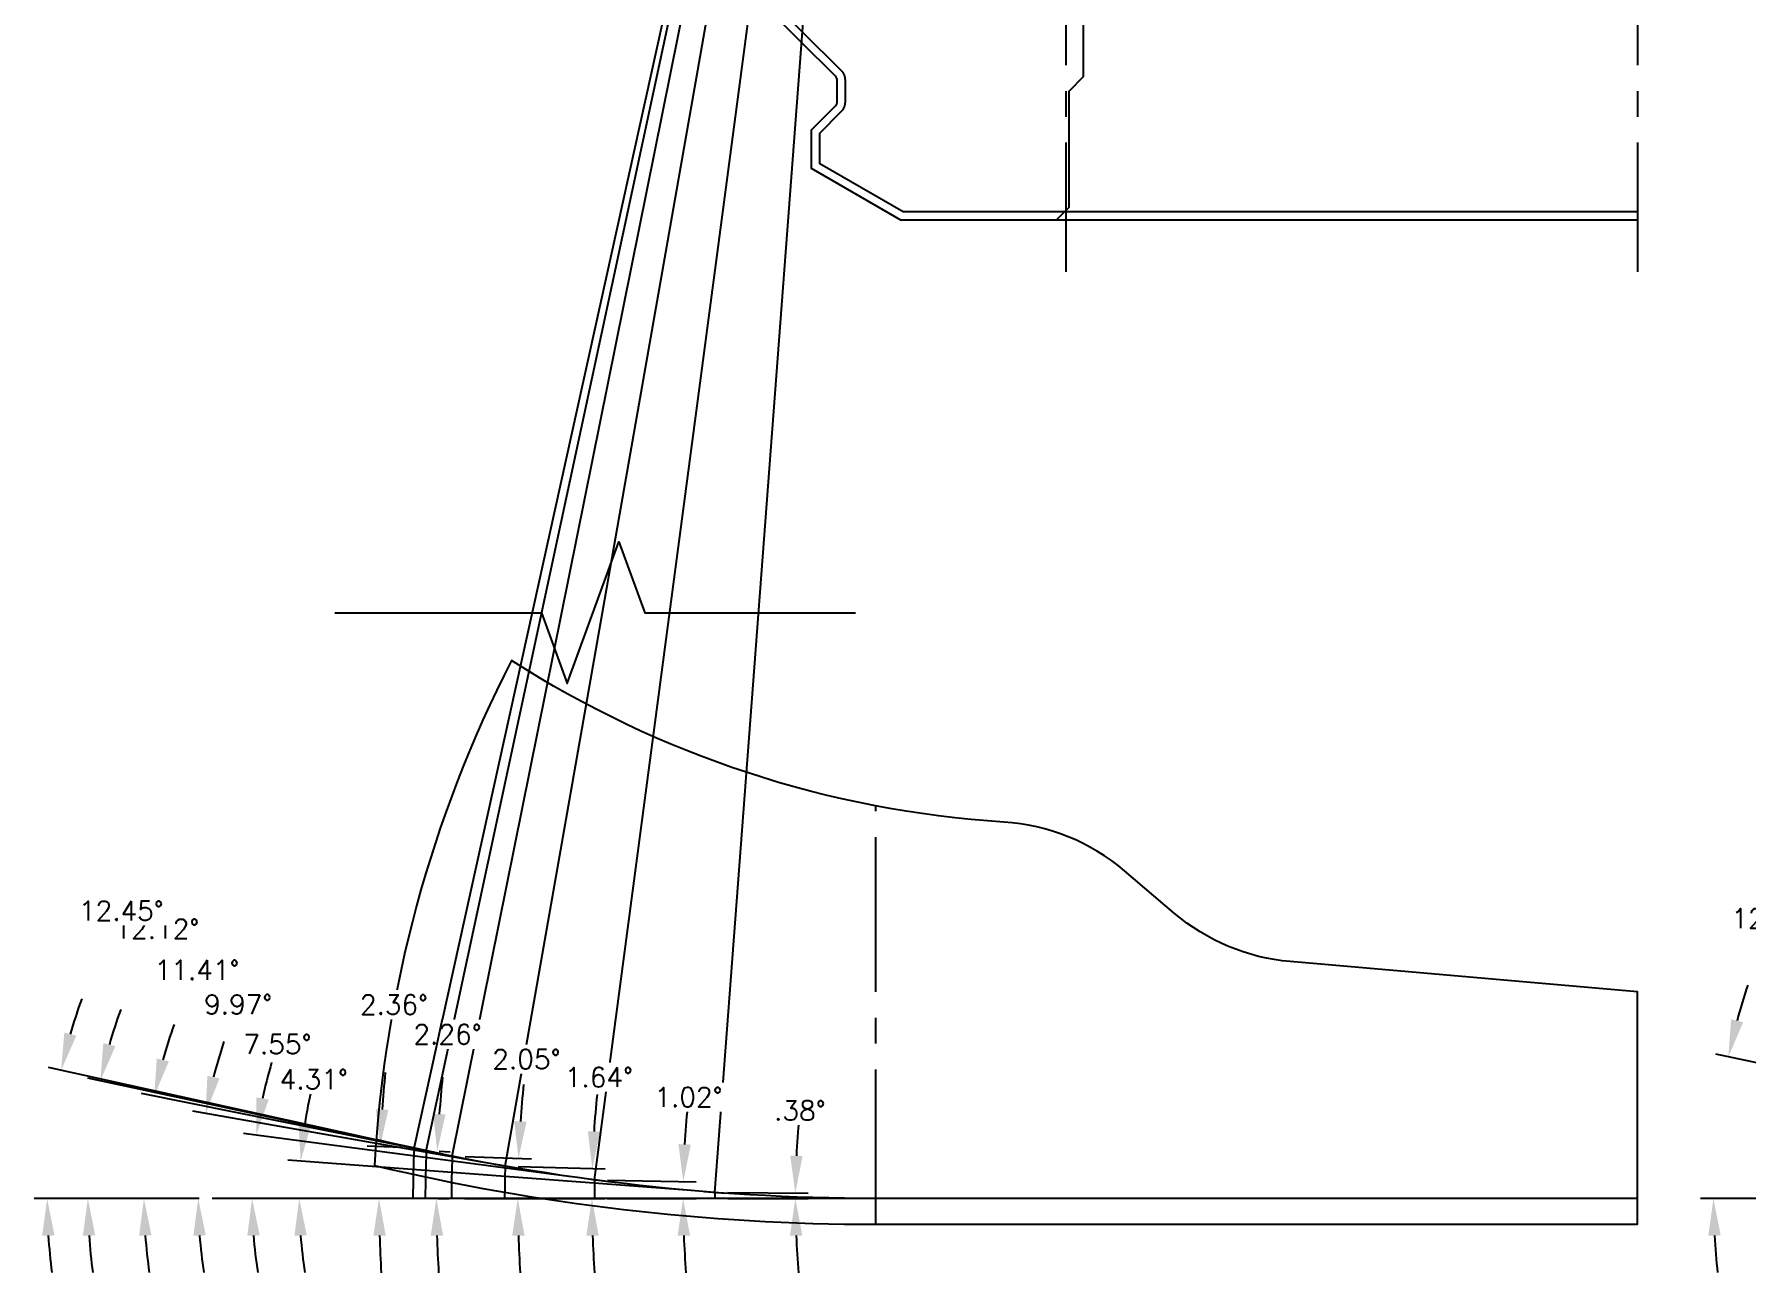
# Model space of a CAD drawing. Extents: x 34 to 150, y -20 to 22.
# Drawn here: x 99.55 to 107.84, y 5.12 to 11.12 of the extents above; entities that cross this region are included whole.
import ezdxf

# ---------------------------------------------------------------- set-up
doc = ezdxf.new("R2010")
doc.units = 0
doc.header["$MEASUREMENT"] = 0
doc.header["$PDMODE"] = 35
doc.linetypes.add('CENTER2', pattern=[1.125, 0.75, -0.125, 0.125, -0.125])
doc.layers.get('0').update_dxf_attribs({"linetype": 'CONTINUOUS'})
doc.layers.get('Defpoints').update_dxf_attribs({"color": 10, "linetype": 'CONTINUOUS'})
for name, color, linetype in [('CDG-37977R1', 7, 'CONTINUOUS'), ('CLine', 5, 'CENTER2'), ('Dims', 4, 'CONTINUOUS')]:
    doc.layers.add(name, color=color, linetype=linetype)
doc.styles.add('RomanS', font='romans')
doc.dimstyles.get("Standard").update_dxf_attribs({"dimtxt": 0.094, "dimasz": 0.18, "dimexe": 0.0625, "dimexo": 0.0625, "dimgap": 0.09, "dimtad": 0, "dimtih": 1, "dimtoh": 1, "dimdec": 4, "dimzin": 4, "dimdsep": 46, "dimtxsty": 'RomanS', "dimcen": 0.09, "dimazin": 1, "dimtfac": 1, "dimtdec": 4, "dimtofl": 0, "dimtmove": 0, "dimatfit": 1, "dimfxl": 1, "dimtfill": 1, "dimtolj": 1, "dimtzin": 0, "dimarcsym": 0})

# ---------------------------------------------------------------- blocks, each defined once
blk = doc.blocks.new('*D180')
at = {"layer": 'Defpoints', "color": 0, "transparency": 16777216}
for p in [(100.4119, 5.4783), (100.8344, 5.5386), (102.7961, 5.5114), (102.8958, 5.5039), (103.6263, 5.4783)]:
    blk.add_point(p, dxfattribs=at)
at = {"layer": 'Dims', "color": 0, "lineweight": -2, "transparency": 16777216}
blk.add_line((102.7337, 5.5161), (100.7781, 5.6637), dxfattribs=at)
for start, end in [(167.0968, 171.39146), (184.29466, 188.58931)]:
    blk.add_arc((103.2356, 5.4783), 2.402, start, end, dxfattribs=at)
at = {"layer": 'Dims', "color": 0, "transparency": 16777216}
for points in [[(100.8905, 5.8344), (100.8308, 5.8412), (100.8404, 5.659)], [(100.8104, 5.2973), (100.8703, 5.2995), (100.8336, 5.4783)]]:
    blk.add_solid(points, dxfattribs=at)
at = {"layer": 'Dims', "color": 0, "transparency": 16777216, "insert": (100.904, 6.0554), "char_height": 0.094, "attachment_point": 5, "style": 'RomanS', "bg_fill": 3, "box_fill_scale": 1.25, "bg_fill_color": 256, "bg_fill_true_color": 13158600, "bg_fill_transparency": 0}
blk.add_mtext('\\A1;4.31°', dxfattribs=at)
blk = doc.blocks.new('*D181')
at = {"layer": 'Defpoints', "color": 0, "transparency": 16777216}
for p in [(100.6076, 5.5808), (102.214, 5.5747), (102.3131, 5.5616), (100.4119, 5.4783), (103.6263, 5.4783)]:
    blk.add_point(p, dxfattribs=at)
at = {"layer": 'Dims', "color": 0, "lineweight": -2, "transparency": 16777216}
blk.add_line((102.152, 5.5829), (100.5636, 5.7934), dxfattribs=at)
for start, end in [(163.62242, 168.03726), (184.41484, 188.82968)]:
    blk.add_arc((102.942, 5.4783), 2.3366, start, end, dxfattribs=at)
at = {"layer": 'Dims', "color": 0, "transparency": 16777216}
for points in [[(100.6857, 5.9575), (100.6265, 5.9677), (100.6256, 5.7852)], [(100.5823, 5.2973), (100.6423, 5.2996), (100.6053, 5.4783)]]:
    blk.add_solid(points, dxfattribs=at)
at = {"layer": 'Dims', "color": 0, "transparency": 16777216, "insert": (100.728, 6.2254), "char_height": 0.094, "attachment_point": 5, "style": 'RomanS', "bg_fill": 3, "box_fill_scale": 1.25, "bg_fill_color": 256, "bg_fill_true_color": 13158600, "bg_fill_transparency": 0}
blk.add_mtext('\\A1;7.55°', dxfattribs=at)
blk = doc.blocks.new('*D182')
at = {"layer": 'Defpoints', "color": 0, "transparency": 16777216}
for p in [(101.7814, 5.6435), (100.3485, 5.616), (101.8799, 5.6262), (100.4119, 5.4783), (103.6263, 5.4783)]:
    blk.add_point(p, dxfattribs=at)
at = {"layer": 'Dims', "color": 0, "lineweight": -2, "transparency": 16777216}
for p, q in [((101.7198, 5.6543), (100.3188, 5.9005)), ((100.3494, 5.4783), (100.282, 5.4783))]:
    blk.add_line(p, q, dxfattribs=at)
for start, end in [(161.35397, 165.69349), (184.33952, 188.67903)]:
    blk.add_arc((102.7216, 5.4783), 2.3772, start, end, dxfattribs=at)
at = {"layer": 'Dims', "color": 0, "transparency": 16777216}
for points in [[(100.4475, 6.0594), (100.3889, 6.072), (100.3804, 5.8897)], [(100.3213, 5.2973), (100.3813, 5.2995), (100.3445, 5.4783)]]:
    blk.add_solid(points, dxfattribs=at)
at = {"layer": 'Dims', "color": 0, "transparency": 16777216, "insert": (100.5382, 6.4181), "char_height": 0.094, "attachment_point": 5, "style": 'RomanS', "bg_fill": 3, "box_fill_scale": 1.25, "bg_fill_color": 256, "bg_fill_true_color": 13158600, "bg_fill_transparency": 0}
blk.add_mtext('\\A1;9.97°', dxfattribs=at)
blk = doc.blocks.new('*D183')
at = {"layer": 'Defpoints', "color": 0, "transparency": 16777216}
for p in [(100.0874, 5.6446), (101.5253, 5.6931), (101.6233, 5.6733), (100.4119, 5.4783), (103.6263, 5.4783)]:
    blk.add_point(p, dxfattribs=at)
at = {"layer": 'Dims', "color": 0, "lineweight": -2, "transparency": 16777216}
for p, q in [((101.464, 5.7055), (100.0701, 5.9867)), ((100.3494, 5.4783), (100.0193, 5.4783))]:
    blk.add_line(p, q, dxfattribs=at)
for start, end in [(160.36735, 164.47996), (184.11262, 188.22523)]:
    blk.add_arc((102.5901, 5.4783), 2.5082, start, end, dxfattribs=at)
at = {"layer": 'Dims', "color": 0, "transparency": 16777216}
for points in [[(100.2025, 6.1424), (100.1441, 6.1564), (100.1314, 5.9744)], [(100.0583, 5.2973), (100.1183, 5.2995), (100.0818, 5.4783)]]:
    blk.add_solid(points, dxfattribs=at)
at = {"layer": 'Dims', "color": 0, "transparency": 16777216, "insert": (100.339, 6.5847), "char_height": 0.094, "attachment_point": 5, "style": 'RomanS', "bg_fill": 3, "box_fill_scale": 1.25, "bg_fill_color": 256, "bg_fill_true_color": 13158600, "bg_fill_transparency": 0}
blk.add_mtext('\\A1;11.41°', dxfattribs=at)
blk = doc.blocks.new('*D184')
at = {"layer": 'Defpoints', "color": 0, "transparency": 16777216}
for p in [(99.8169, 5.6695), (101.3998, 5.7199), (101.4976, 5.6989), (100.4119, 5.4783), (103.6263, 5.4783)]:
    blk.add_point(p, dxfattribs=at)
at = {"layer": 'Dims', "color": 0, "lineweight": -2, "transparency": 16777216}
for p, q in [((101.3387, 5.733), (99.8095, 6.0613)), ((100.3494, 5.4783), (99.7477, 5.4783))]:
    blk.add_line(p, q, dxfattribs=at)
for start, end in [(160.2856, 164.08479), (183.7992, 187.59839)]:
    blk.add_arc((102.5253, 5.4783), 2.7151, start, end, dxfattribs=at)
at = {"layer": 'Dims', "color": 0, "transparency": 16777216}
for points in [[(99.9433, 6.2155), (99.8851, 6.2301), (99.8706, 6.0481)], [(99.7862, 5.2974), (99.8461, 5.2994), (99.8102, 5.4783)]]:
    blk.add_solid(points, dxfattribs=at)
at = {"layer": 'Dims', "color": 0, "transparency": 16777216, "insert": (100.1446, 6.7837), "char_height": 0.094, "attachment_point": 5, "style": 'RomanS', "bg_fill": 3, "box_fill_scale": 1.25, "bg_fill_color": 256, "bg_fill_true_color": 13158600, "bg_fill_transparency": 0}
blk.add_mtext('\\A1;12.12°', dxfattribs=at)
blk = doc.blocks.new('*D185')
at = {"layer": 'Defpoints', "color": 0, "transparency": 16777216}
for p in [(102.8458, 5.4783), (102.8459, 5.5077), (103.2358, 5.4872), (107.3138, 5.4783)]:
    blk.add_point(p, dxfattribs=at)
at = {"layer": 'Dims', "color": 0, "lineweight": -2, "transparency": 16777216}
for p, q in [((102.9083, 5.4783), (103.2983, 5.4783)), ((102.9084, 5.5073), (103.2983, 5.5047))]:
    blk.add_line(p, q, dxfattribs=at)
for start, end in [(174.56477, 177.09392), (182.52915, 185.05831)]:
    blk.add_arc((107.3138, 5.4783), 4.0781, start, end, dxfattribs=at)
at = {"layer": 'Dims', "color": 0, "transparency": 16777216}
for points in [[(103.271, 5.6842), (103.211, 5.6859), (103.2358, 5.5051)], [(103.2097, 5.2977), (103.2697, 5.299), (103.2358, 5.4783)]]:
    blk.add_solid(points, dxfattribs=at)
at = {"layer": 'Dims', "color": 0, "transparency": 16777216, "insert": (103.258, 5.904), "char_height": 0.094, "attachment_point": 5, "style": 'RomanS', "bg_fill": 3, "box_fill_scale": 1.25, "bg_fill_color": 256, "bg_fill_true_color": 13158600, "bg_fill_transparency": 0}
blk.add_mtext('\\A1;.38°', dxfattribs=at)
blk = doc.blocks.new('*D186')
at = {"layer": 'Defpoints', "color": 0, "transparency": 16777216}
for p in [(102.2635, 5.5682), (102.2627, 5.4783), (102.6924, 5.5057), (107.3138, 5.4783)]:
    blk.add_point(p, dxfattribs=at)
at = {"layer": 'Dims', "color": 0, "lineweight": -2, "transparency": 16777216}
for p, q in [((102.326, 5.5671), (102.7556, 5.5594)), ((102.3252, 5.4783), (102.7549, 5.4783))]:
    blk.add_line(p, q, dxfattribs=at)
for start, end in [(174.51678, 176.74851), (182.23173, 184.46346)]:
    blk.add_arc((107.3138, 5.4783), 4.6215, start, end, dxfattribs=at)
at = {"layer": 'Dims', "color": 0, "transparency": 16777216}
for points in [[(102.7298, 5.7393), (102.6698, 5.7415), (102.6931, 5.5605)], [(102.6659, 5.2977), (102.7259, 5.2989), (102.6924, 5.4783)]]:
    blk.add_solid(points, dxfattribs=at)
at = {"layer": 'Dims', "color": 0, "transparency": 16777216, "insert": (102.7185, 5.9693), "char_height": 0.094, "attachment_point": 5, "style": 'RomanS', "bg_fill": 3, "box_fill_scale": 1.25, "bg_fill_color": 256, "bg_fill_true_color": 13158600, "bg_fill_transparency": 0}
blk.add_mtext('\\A1;1.02°', dxfattribs=at)
blk = doc.blocks.new('*D187')
at = {"layer": 'Defpoints', "color": 0, "transparency": 16777216}
for p in [(101.8306, 5.6349), (101.8284, 5.4783), (102.2509, 5.5265), (107.3138, 5.4783)]:
    blk.add_point(p, dxfattribs=at)
at = {"layer": 'Dims', "color": 0, "lineweight": -2, "transparency": 16777216}
for p, q in [((101.8931, 5.6331), (102.3152, 5.621)), ((101.8909, 5.4783), (102.3132, 5.4783))]:
    blk.add_line(p, q, dxfattribs=at)
for start, end in [(174.29022, 176.32724), (182.03702, 184.07404)]:
    blk.add_arc((107.3138, 5.4783), 5.0632, start, end, dxfattribs=at)
at = {"layer": 'Dims', "color": 0, "transparency": 16777216}
for points in [[(102.291, 5.8012), (102.2311, 5.804), (102.2527, 5.6228)], [(102.2239, 5.2978), (102.2838, 5.2988), (102.2507, 5.4783)]]:
    blk.add_solid(points, dxfattribs=at)
at = {"layer": 'Dims', "color": 0, "transparency": 16777216, "insert": (102.2848, 6.0654), "char_height": 0.094, "attachment_point": 5, "style": 'RomanS', "bg_fill": 3, "box_fill_scale": 1.25, "bg_fill_color": 256, "bg_fill_true_color": 13158600, "bg_fill_transparency": 0}
blk.add_mtext('\\A1;1.64°', dxfattribs=at)
blk = doc.blocks.new('*D188')
at = {"layer": 'Defpoints', "color": 0, "transparency": 16777216}
for p in [(101.5743, 5.6832), (101.5707, 5.4783), (101.8922, 5.5428), (107.3138, 5.4783)]:
    blk.add_point(p, dxfattribs=at)
at = {"layer": 'Dims', "color": 0, "lineweight": -2, "transparency": 16777216}
for p, q in [((101.6368, 5.681), (101.9577, 5.6695)), ((101.6332, 5.4783), (101.9543, 5.4783))]:
    blk.add_line(p, q, dxfattribs=at)
for start, end in [(174.15053, 176.05271), (181.90218, 183.80436)]:
    blk.add_arc((107.3138, 5.4783), 5.422, start, end, dxfattribs=at)
at = {"layer": 'Dims', "color": 0, "transparency": 16777216}
for points in [[(101.9346, 5.85), (101.8747, 5.8531), (101.8952, 5.6718)], [(101.8648, 5.2978), (101.9248, 5.2988), (101.8918, 5.4783)]]:
    blk.add_solid(points, dxfattribs=at)
at = {"layer": 'Dims', "color": 0, "transparency": 16777216, "insert": (101.9339, 6.1527), "char_height": 0.094, "attachment_point": 5, "style": 'RomanS', "bg_fill": 3, "box_fill_scale": 1.25, "bg_fill_color": 256, "bg_fill_true_color": 13158600, "bg_fill_transparency": 0}
blk.add_mtext('\\A1;2.05°', dxfattribs=at)
blk = doc.blocks.new('*D189')
at = {"layer": 'Defpoints', "color": 0, "transparency": 16777216}
for p in [(101.4487, 5.7094), (101.4442, 5.4783), (101.4981, 5.5546), (107.3138, 5.4783)]:
    blk.add_point(p, dxfattribs=at)
at = {"layer": 'Dims', "color": 0, "lineweight": -2, "transparency": 16777216}
for p, q in [((101.5112, 5.7069), (101.5646, 5.7048)), ((101.5067, 5.4783), (101.5601, 5.4783))]:
    blk.add_line(p, q, dxfattribs=at)
for start, end in [(174.197, 175.97025), (181.77325, 183.54651)]:
    blk.add_arc((107.3138, 5.4783), 5.8162, start, end, dxfattribs=at)
at = {"layer": 'Dims', "color": 0, "transparency": 16777216}
for points in [[(101.5419, 5.8854), (101.482, 5.8887), (101.5021, 5.7073)], [(101.4704, 5.2978), (101.5304, 5.2988), (101.4976, 5.4783)]]:
    blk.add_solid(points, dxfattribs=at)
at = {"layer": 'Dims', "color": 0, "transparency": 16777216, "insert": (101.5522, 6.2733), "char_height": 0.094, "attachment_point": 5, "style": 'RomanS', "bg_fill": 3, "box_fill_scale": 1.25, "bg_fill_color": 256, "bg_fill_true_color": 13158600, "bg_fill_transparency": 0}
blk.add_mtext('\\A1;2.26°', dxfattribs=at)
blk = doc.blocks.new('*D209')
at = {"layer": 'Defpoints', "color": 0, "transparency": 16777216}
for p in [(107.6894, 5.7083), (109.8589, 5.7158), (109.9568, 5.695), (108.8525, 5.4783), (112.0669, 5.4783)]:
    blk.add_point(p, dxfattribs=at)
at = {"layer": 'Dims', "color": 0, "lineweight": -2, "transparency": 16777216}
for p, q in [((109.7978, 5.7288), (107.6923, 6.1768)), ((108.79, 5.4783), (107.6189, 5.4783))]:
    blk.add_line(p, q, dxfattribs=at)
for start, end in [(161.72635, 164.85759), (183.13124, 186.26249)]:
    blk.add_arc((110.9754, 5.4783), 3.2941, start, end, dxfattribs=at)
at = {"layer": 'Dims', "color": 0, "transparency": 16777216}
for points in [[(107.8249, 6.3317), (107.7666, 6.3458), (107.7535, 6.1638)], [(107.6563, 5.2975), (107.7163, 5.2992), (107.6814, 5.4783)]]:
    blk.add_solid(points, dxfattribs=at)
at = {"layer": 'Dims', "color": 0, "transparency": 16777216, "insert": (107.9737, 6.8348), "char_height": 0.094, "attachment_point": 5, "style": 'RomanS', "bg_fill": 3, "box_fill_scale": 1.25, "bg_fill_color": 256, "bg_fill_true_color": 13158600, "bg_fill_transparency": 0}
blk.add_mtext('\\A1;12.01°', dxfattribs=at)
blk = doc.blocks.new('*D328')
at = {"layer": 'Defpoints', "color": 0, "transparency": 16777216}
for p in [(101.3406, 5.7331), (99.6207, 5.6868), (101.4383, 5.7115), (100.4119, 5.4783), (103.6263, 5.4783)]:
    blk.add_point(p, dxfattribs=at)
at = {"layer": 'Dims', "color": 0, "lineweight": -2, "transparency": 16777216}
for p, q in [((101.2796, 5.7465), (99.6199, 6.113)), ((100.3494, 5.4783), (99.5507, 5.4783))]:
    blk.add_line(p, q, dxfattribs=at)
for start, end in [(160.38946, 163.96929), (183.57983, 187.15966)]:
    blk.add_arc((102.4946, 5.4783), 2.8814, start, end, dxfattribs=at)
at = {"layer": 'Dims', "color": 0, "transparency": 16777216}
for points in [[(99.7543, 6.2666), (99.6962, 6.2814), (99.681, 6.0995)], [(99.5888, 5.2974), (99.6488, 5.2993), (99.6132, 5.4783)]]:
    blk.add_solid(points, dxfattribs=at)
at = {"layer": 'Dims', "color": 0, "transparency": 16777216, "insert": (99.9724, 6.8716), "char_height": 0.094, "attachment_point": 5, "style": 'RomanS', "bg_fill": 3, "box_fill_scale": 1.25, "bg_fill_color": 256, "bg_fill_true_color": 13158600, "bg_fill_transparency": 0}
blk.add_mtext('\\A1;12.45°', dxfattribs=at)
blk = doc.blocks.new('*D329')
at = {"layer": 'Defpoints', "color": 0, "transparency": 16777216}
for p in [(101.3895, 5.7223), (101.2205, 5.5619), (101.3844, 5.4783), (107.3138, 5.4783)]:
    blk.add_point(p, dxfattribs=at)
at = {"layer": 'Dims', "color": 0, "lineweight": -2, "transparency": 16777216}
for p, q in [((101.327, 5.7249), (101.1626, 5.7316)), ((101.3219, 5.4783), (101.1574, 5.4783))]:
    blk.add_line(p, q, dxfattribs=at)
for start, end in [(174.25659, 175.94904), (181.69245, 183.3849)]:
    blk.add_arc((107.3138, 5.4783), 6.0939, start, end, dxfattribs=at)
at = {"layer": 'Dims', "color": 0, "transparency": 16777216}
for points in [[(101.2651, 5.9071), (101.2052, 5.9104), (101.2251, 5.7291)], [(101.1926, 5.2979), (101.2526, 5.2987), (101.2199, 5.4783)]]:
    blk.add_solid(points, dxfattribs=at)
at = {"layer": 'Dims', "color": 0, "transparency": 16777216, "insert": (101.2926, 6.4167), "char_height": 0.094, "attachment_point": 5, "style": 'RomanS', "bg_fill": 3, "box_fill_scale": 1.25, "bg_fill_color": 256, "bg_fill_true_color": 13158600, "bg_fill_transparency": 0}
blk.add_mtext('\\A1;2.36°', dxfattribs=at)

msp = doc.modelspace()

# ---------------------------------------------------------------- linework, layer by layer
at = {"color": 0}
msp.add_line((103.62633, 5.47827), (100.41191, 5.47827), dxfattribs=at)
at = {"linetype": 'Continuous', "flags": 128}
msp.add_lwpolyline([(101.00665, 8.3152), (102.00665, 8.3152), (102.13165, 7.97176), (102.38165, 8.65863), (102.50665, 8.3152), (103.52751, 8.3152)], dxfattribs=at)
at = {"color": 0, "flags": 128}
msp.add_lwpolyline([(104.24558, 7.30091, -0.1275233), (101.86126, 8.0841, 0.1045794), (101.19849, 5.63782, 0.0583998), (103.62633, 5.35327), (107.31383, 5.35327), (107.31383, 6.47827), (105.63143, 6.62547, -0.1555479), (105.07092, 6.85973), (104.82959, 7.06487, 0.1615894)], format="xyb", close=True, dxfattribs=at)
at = {"layer": 'CDG-37977R1', "color": 7, "linetype": 'Continuous', "flags": 128}
for points in [[(107.31383, 10.21665), (103.74684, 10.21665), (103.31383, 10.46665), (103.31383, 10.65415), (103.42968, 10.77, 0.1989124), (103.43883, 10.7921), (103.43883, 10.89114, 0.199913), (103.42959, 10.91332), (101.18883, 13.1369), (101.18883, 16.15415), (101.37633, 17.15415, -0.0211291), (101.57709, 18.029, -0.4124498), (104.17632, 19.51925), (107.31383, 18.67855)], [(107.31383, 10.25665), (103.75756, 10.25665), (103.35383, 10.48975), (103.35383, 10.63759), (103.45796, 10.74172, 0.1989124), (103.47883, 10.7921), (103.47883, 10.89114, 0.199913), (103.45777, 10.94172), (101.22883, 13.15356), (101.22883, 16.15044), (101.41565, 17.14682, -0.0003959), (101.41872, 17.1633, -0.0003959)], [(104.49883, 10.21665), (104.56133, 10.27915), (104.56133, 10.84165), (104.63148, 10.9118), (104.63148, 11.74275), (104.53258, 11.84165), (104.53258, 12.1854, -0.4142136), (104.56383, 12.21665), (105.25133, 12.21665), (105.31383, 12.27915), (105.31383, 14.59165, -0.4142136), (105.81383, 15.09165), (107.31383, 15.09165)]]:
    msp.add_lwpolyline(points, format="xyb", dxfattribs=at)
at = {"layer": 'CLine'}
for p, q in [((104.54493, 19.59165), (104.54493, 9.96665)), ((107.31383, 19.59165), (107.31383, 9.96665)), ((103.62633, 5.35327), (103.62633, 7.37945))]:
    msp.add_line(p, q, dxfattribs=at)
at = {"layer": 'CLine', "color": 1, "linetype": 'Continuous', "flags": 128}
msp.add_lwpolyline([(107.31383, 5.47827), (103.62633, 5.47827, -0.0589088), (101.20692, 5.76432)], format="xyb", dxfattribs=at)
at = {"layer": 'Dims'}
for p, q in [((101.4487, 5.70938), (103.62633, 15.85327)), ((101.57432, 5.68323), (103.62633, 15.85327)), ((101.83062, 5.63486), (103.62633, 15.85327)), ((102.26352, 5.56817), (103.62633, 15.85327)), ((102.84592, 5.50767), (103.62633, 15.85327)), ((101.49759, 5.69889), (101.39982, 5.71988)), ((101.62333, 5.67334), (101.5253, 5.69312)), ((101.87986, 5.6262), (101.78137, 5.64351)), ((102.31309, 5.5616), (102.21395, 5.57474)), ((102.79606, 5.51143), (102.89578, 5.50391))]:
    msp.add_line(p, q, dxfattribs=at)
for radius, start in [(5.86968, 177.743508), (5.74317, 177.954894), (5.48545, 178.364257), (5.05111, 178.980245), (4.46801, 179.623073)]:
    msp.add_arc((107.31383, 5.47827), radius, start, 180, dxfattribs=at)

# ---------------------------------------------------------------- dimensions: what is measured, and where the dimension line sits
dim = msp.add_angular_dim_2l(base=(107.6894, 5.70827), line1=((112.06691, 5.47827), (108.85249, 5.47827)), line2=((109.95675, 5.69501), (109.85894, 5.71582)), dimstyle='Standard', dxfattribs=at)
dim.commit()
dim.dimension.update_dxf_attribs({"geometry": '*D209', "text_midpoint": (107.97367, 6.83485), "dimtype": 162})

# ---------------------------------------------------------------- next in the draw order: dimensions: what is measured, and where the dimension line sits
dim = msp.add_angular_dim_2l(base=(100.83435, 5.53855), line1=((103.62633, 5.47827), (100.41191, 5.47827)), line2=((102.79606, 5.51143), (102.89578, 5.50391)), dimstyle='Standard', dxfattribs=at)
dim.commit()
dim.dimension.update_dxf_attribs({"geometry": '*D180', "text_midpoint": (100.90395, 6.05538), "dimtype": 162})

# ---------------------------------------------------------------- next in the draw order: dimensions: what is measured, and where the dimension line sits
dim = msp.add_angular_dim_2l(base=(100.60759, 5.58085), line1=((103.62633, 5.47827), (100.41191, 5.47827)), line2=((102.31309, 5.5616), (102.21395, 5.57474)), dimstyle='Standard', dxfattribs=at)
dim.commit()
dim.dimension.update_dxf_attribs({"geometry": '*D181', "text_midpoint": (100.728, 6.22538), "dimtype": 162})

# ---------------------------------------------------------------- next in the draw order: dimensions: what is measured, and where the dimension line sits
dim = msp.add_angular_dim_2l(base=(100.34849, 5.61604), line1=((103.62633, 5.47827), (100.41191, 5.47827)), line2=((101.87986, 5.6262), (101.78137, 5.64351)), dimstyle='Standard', dxfattribs=at)
dim.commit()
dim.dimension.update_dxf_attribs({"geometry": '*D182', "text_midpoint": (100.53815, 6.41808), "dimtype": 162})

# ---------------------------------------------------------------- next in the draw order: dimensions: what is measured, and where the dimension line sits
dim = msp.add_angular_dim_2l(base=(100.08736, 5.64461), line1=((103.62633, 5.47827), (100.41191, 5.47827)), line2=((101.62333, 5.67334), (101.5253, 5.69312)), dimstyle='Standard', dxfattribs=at)
dim.commit()
dim.dimension.update_dxf_attribs({"geometry": '*D183', "text_midpoint": (100.33905, 6.58467), "dimtype": 162})

# ---------------------------------------------------------------- next in the draw order: dimensions: what is measured, and where the dimension line sits
dim = msp.add_angular_dim_2l(base=(99.81691, 5.6695), line1=((103.62633, 5.47827), (100.41191, 5.47827)), line2=((101.49759, 5.69889), (101.39982, 5.71988)), dimstyle='Standard', dxfattribs=at)
dim.commit()
dim.dimension.update_dxf_attribs({"geometry": '*D184', "text_midpoint": (100.14457, 6.78366), "dimtype": 162})

# ---------------------------------------------------------------- next in the draw order: dimensions: what is measured, and where the dimension line sits
dim = msp.add_angular_dim_3p(base=(103.23576, 5.48722), center=(107.31383, 5.47827), p1=(102.84592, 5.50767), p2=(102.84582, 5.47827), dimstyle='Standard', dxfattribs=at)
dim.commit()
dim.dimension.update_dxf_attribs({"geometry": '*D185', "text_midpoint": (103.25804, 5.90403), "dimtype": 165})

# ---------------------------------------------------------------- next in the draw order: dimensions: what is measured, and where the dimension line sits
dim = msp.add_angular_dim_3p(base=(102.69243, 5.50569), center=(107.31383, 5.47827), p1=(102.26352, 5.56817), p2=(102.26272, 5.47827), dimstyle='Standard', dxfattribs=at)
dim.commit()
dim.dimension.update_dxf_attribs({"geometry": '*D186', "text_midpoint": (102.71851, 5.9693), "dimtype": 165})

# ---------------------------------------------------------------- next in the draw order: dimensions: what is measured, and where the dimension line sits
dim = msp.add_angular_dim_3p(base=(102.25088, 5.52646), center=(107.31383, 5.47827), p1=(101.83062, 5.63486), p2=(101.82838, 5.47827), dimstyle='Standard', dxfattribs=at)
dim.commit()
dim.dimension.update_dxf_attribs({"geometry": '*D187', "text_midpoint": (102.28481, 6.06535), "dimtype": 165})

# ---------------------------------------------------------------- next in the draw order: dimensions: what is measured, and where the dimension line sits
dim = msp.add_angular_dim_3p(base=(101.89216, 5.54278), center=(107.31383, 5.47827), p1=(101.57432, 5.68323), p2=(101.57066, 5.47827), dimstyle='Standard', dxfattribs=at)
dim.commit()
dim.dimension.update_dxf_attribs({"geometry": '*D188', "text_midpoint": (101.93389, 6.15272), "dimtype": 165})

# ---------------------------------------------------------------- next in the draw order: dimensions: what is measured, and where the dimension line sits
dim = msp.add_angular_dim_3p(base=(101.4981, 5.55463), center=(107.31383, 5.47827), p1=(101.4487, 5.70938), p2=(101.44415, 5.47827), dimstyle='Standard', dxfattribs=at)
dim.commit()
dim.dimension.update_dxf_attribs({"geometry": '*D189', "text_midpoint": (101.55219, 6.27331), "dimtype": 165})

# ---------------------------------------------------------------- next in the draw order: linework, layer by layer
for p, q in [((101.38945, 5.72228), (103.62633, 15.85327)), ((101.34063, 5.73306), (101.43828, 5.7115))]:
    msp.add_line(p, q, dxfattribs=at)
msp.add_arc((107.31383, 5.47827), 5.9294, 177.641488, 180, dxfattribs=at)

# ---------------------------------------------------------------- next in the draw order: dimensions: what is measured, and where the dimension line sits
dim = msp.add_angular_dim_2l(base=(99.62074, 5.68681), line1=((103.62633, 5.47827), (100.41191, 5.47827)), line2=((101.34063, 5.73306), (101.43828, 5.7115)), dimstyle='Standard', dxfattribs=at)
dim.commit()
dim.dimension.update_dxf_attribs({"geometry": '*D328', "text_midpoint": (99.97244, 6.87156), "dimtype": 162})

# ---------------------------------------------------------------- next in the draw order: dimensions: what is measured, and where the dimension line sits
dim = msp.add_angular_dim_3p(base=(101.2205, 5.56189), center=(107.31383, 5.47827), p1=(101.38945, 5.72228), p2=(101.38443, 5.47827), dimstyle='Standard', dxfattribs=at)
dim.commit()
dim.dimension.update_dxf_attribs({"geometry": '*D329', "text_midpoint": (101.29261, 6.41665), "dimtype": 165})

doc.saveas('drawing.dxf')
